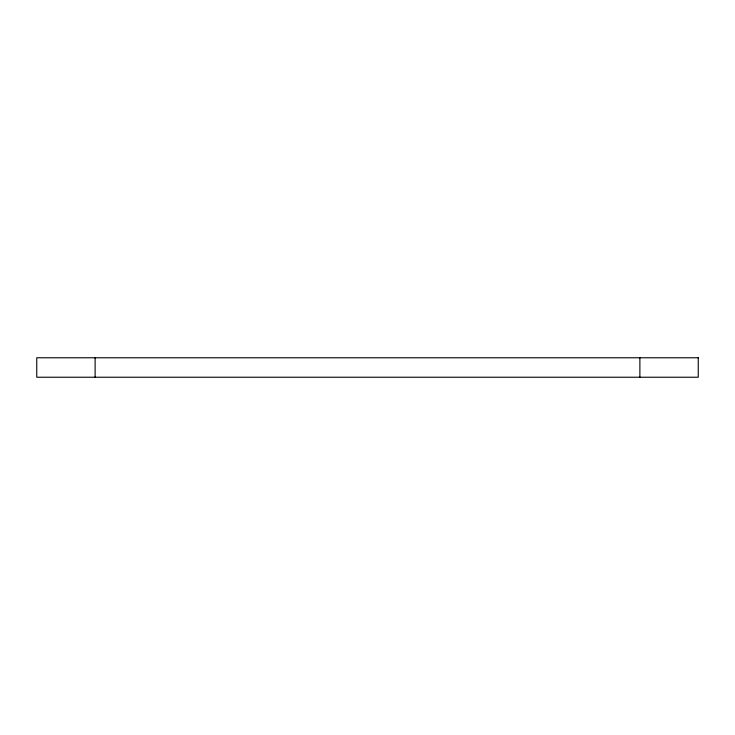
<?xml version="1.0" encoding="UTF-8"?>
<svg xmlns="http://www.w3.org/2000/svg" width="735" height="735" viewBox="0 0 735 735"><rect width="100%" height="100%" fill="white"/><g stroke="black" fill="none" stroke-linecap="round" stroke-linejoin="round"><path stroke-width="1.1" d="M639.882 357.77L639.882 377.23M95.118 357.77L95.118 377.23M698.25 357.77L36.75 357.77L36.75 377.23L698.25 377.23L698.25 357.77"/></g></svg>
